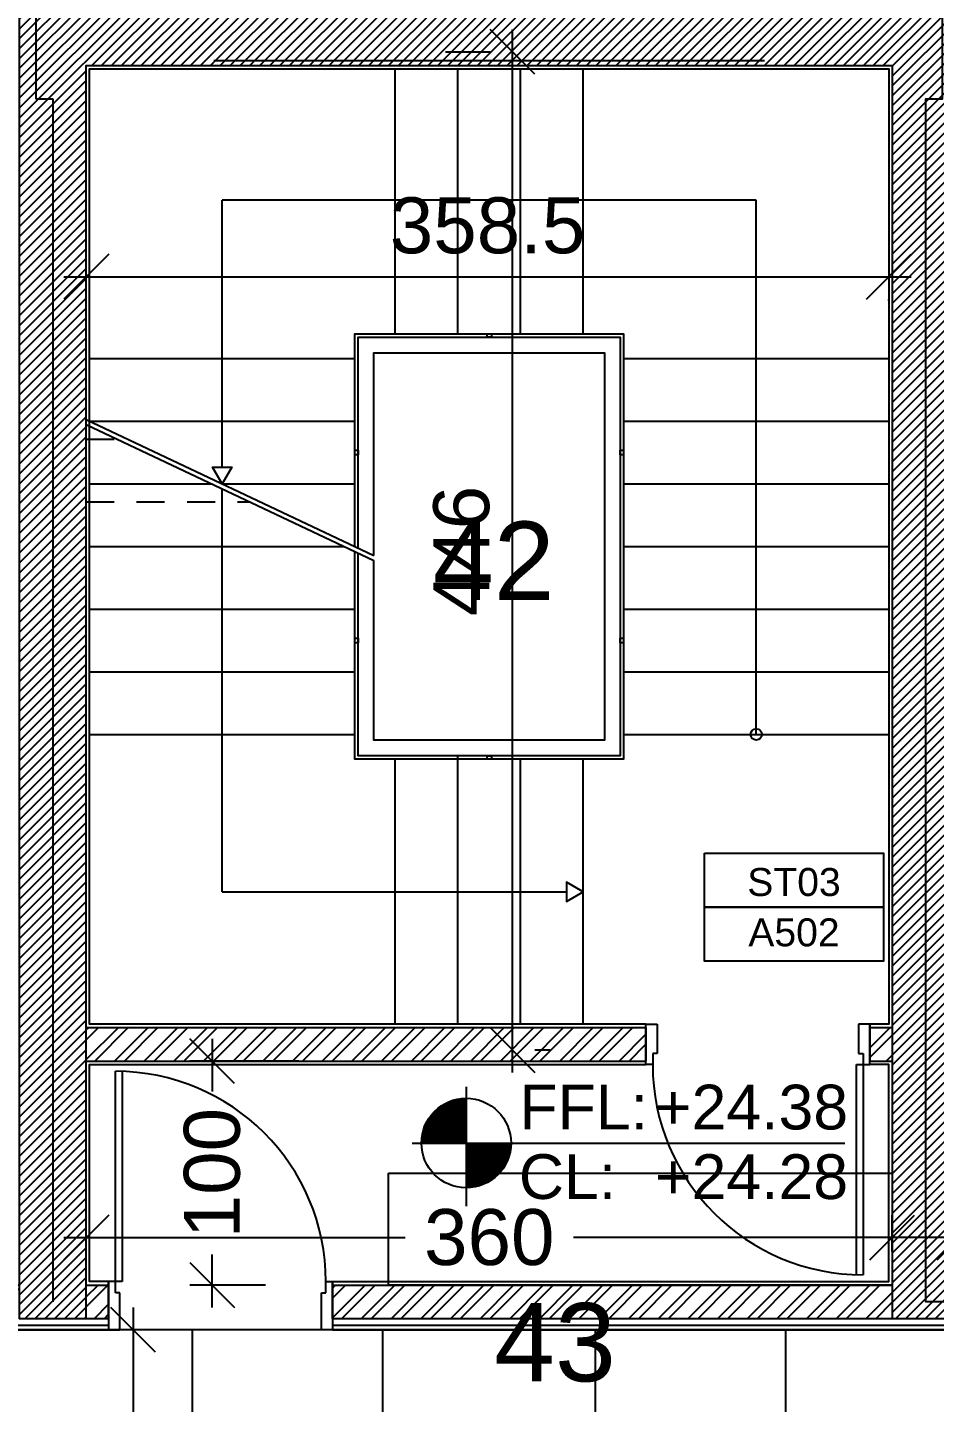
# Model space of a CAD drawing. Extents: x -1.7 to 46.3, y -159.8 to -77.2.
# Drawn here: x 11.62 to 15.67, y -127.46 to -121.32 of the extents above; entities that cross this region are included whole.
import ezdxf
from ezdxf.enums import TextEntityAlignment as Align

# ---------------------------------------------------------------- set-up
doc = ezdxf.new("R2010")
doc.units = 0
doc.header["$MEASUREMENT"] = 0
doc.header["$PDMODE"] = 35
doc.header["$PDSIZE"] = 0.3
doc.linetypes.add('HIDDEN2', pattern=[0.1875, 0.125, -0.0625])
doc.layers.get('0').update_dxf_attribs({"linetype": 'CONTINUOUS'})
doc.layers.get('DEFPOINTS').update_dxf_attribs({"linetype": 'CONTINUOUS'})
for name, color, linetype in [('A-ANNO-LEVL', 3, 'CONTINUOUS'), ('A-ANNO-STR-TAG', 7, 'CONTINUOUS'), ('A-AREAS', 6, 'CONTINUOUS'), ('A-AREAS-TXT', 6, 'CONTINUOUS'), ('a-dim', 3, 'CONTINUOUS'), ('A-DOORS', 1, 'CONTINUOUS'), ('A-FLOR-HRAL', 15, 'CONTINUOUS'), ('A-FLOR-STRS', 40, 'CONTINUOUS'), ('A-FLOR-STRS-ARO', 1, 'CONTINUOUS'), ('A-HATCH-CONC', 8, 'CONTINUOUS'), ('A-HATCH-WALL', 8, 'CONTINUOUS'), ('A-NOMENCLATURE', 3, 'CONTINUOUS'), ('A-PLASTER', 8, 'CONTINUOUS'), ('A-PORTE', 1, 'CONTINUOUS'), ('A-proj-marble', 137, 'CONTINUOUS'), ('A-PROJ1H', 9, 'HIDDEN2'), ('A-sect-marble', 1, 'CONTINUOUS'), ('A-WALL', 4, 'CONTINUOUS'), ('dr', 250, 'CONTINUOUS'), ('hh', 254, 'CONTINUOUS'), ('l', 7, 'CONTINUOUS'), ('S-2ND-3RD-4-5-6TH$0$A-STR 2-3-4-5-6', 2, 'CONTINUOUS'), ('str', 6, 'CONTINUOUS'), ('w', 4, 'CONTINUOUS')]:
    doc.layers.add(name, color=color, linetype=linetype)
doc.styles.add('A100-STEXT', font='ARIAL.TTF', dxfattribs={"height": 0.25})
doc.styles.add('BLOCK', font='ARIAL.TTF', dxfattribs={"width": 0.8, "height": 0.25})
doc.dimstyles.new('A100-DIM', dxfattribs={"dimtxt": 0.25, "dimasz": 0.2, "dimexe": 0.1, "dimexo": 0.3, "dimgap": 0.1, "dimtad": 1, "dimlfac": 100, "dimrnd": 0.5, "dimdsep": 46, "dimtxsty": 'A100-STEXT', "dimblk1": 'OBLIQUE', "dimblk2": 'OBLIQUE', "dimsah": 1, "dimcen": -0.05, "dimdle": 0.1, "dimclrd": 15, "dimclre": 15, "dimclrt": 256, "dimadec": 0, "dimazin": 0, "dimtfac": 0.28, "dimtix": 1, "dimtmove": 2, "dimatfit": 3, "dimldrblk": 'OBLIQUE', "dimfxl": 0, "dimtolj": 1, "dimarcsym": 0})
pattern_1 = [(45, (-4e-09, -138.73489), (-0.06629126, 0.06629126), []), (45, (0.04419, -138.73489), (-0.06629126, 0.06629126), [])]

# ---------------------------------------------------------------- blocks, each defined once
blk = doc.blocks.new('ST_TAG')
at = {"color": 7}
for points in [[(-0.008, 0.00482), (0.008, 0.00482), (0.008, 0), (-0.008, 0)], [(-0.008, 0), (0.008, 0), (0.008, -0.00482), (-0.008, -0.00482)]]:
    blk.add_lwpolyline(points, close=True, dxfattribs=at)
at = {"color": 7, "style": 'BLOCK'}
blk.add_attdef('ST', text='', height=0.0025, dxfattribs=at).set_placement((0, 0.00225), align=Align.MIDDLE)
blk.add_attdef('DWG', text='', height=0.0025, rotation=360, dxfattribs=at).set_placement((0, -0.00225), align=Align.MIDDLE)
blk = doc.blocks.new('_OBLIQUE')
at = {"color": 0, "linetype": 'ByBlock'}
blk.add_line((-0.5, -0.5), (0.5, 0.5), dxfattribs=at)
blk = doc.blocks.new('*D64')
at = {"layer": 'a-dim', "color": 15, "lineweight": -2}
for p, q in [((11.8784, -126.7857), (11.8784, -126.6232)), ((15.4784, -126.7857), (15.4784, -126.6232)), ((11.7784, -126.7232), (13.3027, -126.7232)), ((15.5784, -126.7232), (14.054, -126.7232))]:
    blk.add_line(p, q, dxfattribs=at)
at = {"layer": 'DEFPOINTS', "color": 0}
for p in [(15.4784, -126.7232), (11.8784, -127.0857), (15.4784, -127.0857)]:
    blk.add_point(p, dxfattribs=at)
at = {"layer": 'a-dim', "color": 15, "lineweight": -2, "xscale": 0.2, "yscale": 0.2, "zscale": 0.2, "rotation": 180}
blk.add_blockref('_OBLIQUE', (11.8784, -126.7232), dxfattribs=at)
at = {"layer": 'a-dim', "color": 15, "lineweight": -2, "xscale": 0.2, "yscale": 0.2, "zscale": 0.2}
blk.add_blockref('_OBLIQUE', (15.4784, -126.7232), dxfattribs=at)
at = {"layer": 'a-dim', "insert": (13.6784, -126.7232), "char_height": 0.25, "attachment_point": 5, "style": 'A100-STEXT'}
blk.add_mtext('\\A1;360', dxfattribs=at)
blk = doc.blocks.new('*D65')
at = {"layer": 'a-dim', "color": 15, "lineweight": -2}
for p, q in [((15.7784, -126.7857), (15.7784, -126.6232)), ((15.7784, -126.7232), (15.5784, -126.7232)), ((15.7784, -126.7232), (16.2784, -126.7232)), ((16.2784, -126.7232), (16.4784, -126.7232)), ((16.2784, -126.7857), (16.2784, -126.8232))]:
    blk.add_line(p, q, dxfattribs=at)
at = {"layer": 'DEFPOINTS', "color": 0}
for p in [(16.2784, -126.4857), (16.2784, -126.7232), (15.7784, -127.0857)]:
    blk.add_point(p, dxfattribs=at)
at = {"layer": 'a-dim', "color": 15, "lineweight": -2, "xscale": 0.2, "yscale": 0.2, "zscale": 0.2}
blk.add_blockref('_OBLIQUE', (15.7784, -126.7232), dxfattribs=at)
at = {"layer": 'a-dim', "color": 15, "lineweight": -2, "xscale": 0.2, "yscale": 0.2, "zscale": 0.2, "rotation": 180}
blk.add_blockref('_OBLIQUE', (16.2784, -126.7232), dxfattribs=at)
at = {"layer": 'a-dim', "insert": (16.0284, -126.4956), "char_height": 0.25, "attachment_point": 5, "style": 'A100-STEXT'}
blk.add_mtext('\\A1;50', dxfattribs=at)
blk = doc.blocks.new('*D93')
at = {"layer": 'a-dim', "color": 15, "lineweight": -2}
for p, q in [((12.4409, -125.8357), (12.4409, -126.0717)), ((12.8284, -125.9357), (12.3409, -125.9357)), ((12.4409, -127.0357), (12.4409, -126.7997)), ((12.6784, -126.9357), (12.3409, -126.9357))]:
    blk.add_line(p, q, dxfattribs=at)
at = {"layer": 'DEFPOINTS', "color": 0}
for p in [(12.4409, -125.9357), (13.1284, -125.9357), (12.9784, -126.9357)]:
    blk.add_point(p, dxfattribs=at)
at = {"layer": 'a-dim', "color": 15, "lineweight": -2, "xscale": 0.2, "yscale": 0.2, "zscale": 0.2}
for p, rotation in [((12.4409, -125.9357), 90), ((12.4409, -126.9357), 270)]:
    blk.add_blockref('_OBLIQUE', p, dxfattribs=dict(at, rotation=rotation))
at = {"layer": 'a-dim', "insert": (12.4409, -126.4357), "char_height": 0.25, "attachment_point": 5, "rotation": 90, "style": 'A100-STEXT'}
blk.add_mtext('\\A1;100', dxfattribs=at)
blk = doc.blocks.new('P100E21.5D')
at = {"layer": 'A-PORTE'}
for p, q in [((0.03, 0.215), (0.03, 1.155)), ((0.06, 1.155), (0.06, 0.215)), ((0.03, 0.215), (0, 0.215)), ((0, 0.215), (0, 0)), ((0.06, 0.215), (0.02, 0.215)), ((0.03, 0.165), (0.03, 0.215)), ((0.97, 0.215), (1, 0.215)), ((0.97, 0.165), (0.97, 0.215)), ((1, 0.215), (1, 0)), ((0.05, 0.165), (0.03, 0.165)), ((0.05, 0), (0.05, 0.165)), ((0.95, 0), (0.95, 0.165)), ((0.95, 0.165), (0.97, 0.165)), ((0, 0), (0.05, 0)), ((1, 0), (0.95, 0))]:
    blk.add_line(p, q, dxfattribs=at)
blk.add_arc((0.03, 0.215), 0.94, 0, 90, dxfattribs=at)
blk = doc.blocks.new('*D172')
at = {"layer": 'a-dim', "color": 15, "lineweight": -2}
for p, q in [((11.7784, -122.43), (15.5634, -122.43)), ((11.8784, -122.5367), (11.8784, -122.53)), ((15.4634, -122.5367), (15.4634, -122.53))]:
    blk.add_line(p, q, dxfattribs=at)
at = {"layer": 'DEFPOINTS', "color": 0}
for p in [(11.8784, -122.2367), (15.4634, -122.2367), (15.4634, -122.43)]:
    blk.add_point(p, dxfattribs=at)
at = {"layer": 'a-dim', "color": 15, "lineweight": -2, "xscale": 0.2, "yscale": 0.2, "zscale": 0.2}
for p, rotation in [((11.8784, -122.43), 179.9999999999283), ((15.4634, -122.43), 359.9999999999284)]:
    blk.add_blockref('_OBLIQUE', p, dxfattribs=dict(at, rotation=rotation))
at = {"layer": 'a-dim', "insert": (13.6709, -122.2023), "char_height": 0.25, "attachment_point": 5, "style": 'A100-STEXT'}
blk.add_mtext('\\A1;358.5', dxfattribs=at)
blk = doc.blocks.new('*D173')
at = {"layer": 'a-dim', "color": 15, "lineweight": -2}
for p, q in [((13.7825, -125.9857), (13.7825, -121.3256)), ((13.4825, -121.4256), (13.6825, -121.4256)), ((13.9505, -125.8857), (13.8825, -125.8857))]:
    blk.add_line(p, q, dxfattribs=at)
at = {"layer": 'DEFPOINTS', "color": 0}
for p in [(13.7825, -121.4256), (13.7825, -121.4256), (13.6505, -125.8857)]:
    blk.add_point(p, dxfattribs=at)
at = {"layer": 'a-dim', "color": 15, "lineweight": -2, "xscale": 0.2, "yscale": 0.2, "zscale": 0.2}
for p, rotation in [((13.7825, -121.4256), 90), ((13.7825, -125.8857), 270)]:
    blk.add_blockref('_OBLIQUE', p, dxfattribs=dict(at, rotation=rotation))
at = {"layer": 'a-dim', "insert": (13.5549, -123.6556), "char_height": 0.25, "attachment_point": 5, "rotation": 90, "style": 'A100-STEXT'}
blk.add_mtext('\\A1;446', dxfattribs=at)
blk = doc.blocks.new('*D180')
at = {"layer": 'a-dim', "color": 15, "lineweight": -2}
for p, q in [((12.0879, -127.0357), (12.0879, -128.7857)), ((12.3034, -127.1357), (12.1879, -127.1357)), ((12.3034, -128.6857), (12.1879, -128.6857))]:
    blk.add_line(p, q, dxfattribs=at)
at = {"layer": 'DEFPOINTS', "color": 0}
for p in [(12.0034, -127.1357), (12.0034, -128.6857), (12.0879, -128.6857)]:
    blk.add_point(p, dxfattribs=at)
at = {"layer": 'a-dim', "color": 15, "lineweight": -2, "xscale": 0.2, "yscale": 0.2, "zscale": 0.2}
for p, rotation in [((12.0879, -127.1357), 90), ((12.0879, -128.6857), 270)]:
    blk.add_blockref('_OBLIQUE', p, dxfattribs=dict(at, rotation=rotation))
at = {"layer": 'a-dim', "insert": (11.8603, -127.9107), "char_height": 0.25, "attachment_point": 5, "rotation": 90, "style": 'A100-STEXT'}
blk.add_mtext('\\A1;155', dxfattribs=at)
blk = doc.blocks.new('LVTAG_P')
for p, q in [((0, 0.003136), (0, -0.003532)), ((-0.003011, 0), (0.021132, 0))]:
    blk.add_line(p, q)
at = {"const_width": 0.0025}
for points in [[(0, 0.00125, 0.414214), (-0.00125, 0, 1)], [(0, -0.00125, 0.414214), (0.00125, 0, 1)]]:
    blk.add_lwpolyline(points, format="xyb", dxfattribs=at)
blk.add_circle((0, 0), 0.0025)
at = {"style": 'BLOCK'}
for s, p in [('FFL:', (0.00297, 0.000756)), ('CL:', (0.002938, -0.003124))]:
    blk.add_text(s, height=0.0025, dxfattribs=at).set_placement(p)
for p in [(0.010543, 0.000759), (0.010543, -0.003129)]:
    blk.add_attdef('+00.00', p, '', height=0.0025, dxfattribs=at)
blk = doc.blocks.new('A$C62DF07DB')
for p, q in [((0.03, 0.215), (0.03, 1.155)), ((0.06, 1.155), (0.06, 0.215)), ((0.03, 0.215), (0, 0.215)), ((0, 0.215), (0, 0)), ((0.06, 0.215), (0.02, 0.215)), ((0.03, 0.165), (0.03, 0.215)), ((0.97, 0.215), (1, 0.215)), ((0.97, 0.165), (0.97, 0.215)), ((1, 0.215), (1, 0)), ((0.05, 0.165), (0.03, 0.165)), ((0.05, 0), (0.05, 0.165)), ((0.95, 0), (0.95, 0.165)), ((0.95, 0.165), (0.97, 0.165)), ((0, 0), (0.05, 0)), ((1, 0), (0.95, 0))]:
    blk.add_line(p, q)
blk.add_arc((0.03, 0.215), 0.94, 0, 90)
blk = doc.blocks.new('A$C0CBC284E')
for p, q in [((0, 1.12), (0.05, 1.12)), ((0, 0.94), (0, 1.12)), ((0.05, 1.12), (0.05, 0.99)), ((1, 1.12), (0.95, 1.12)), ((0.95, 1.12), (0.95, 0.99)), ((1, 0.94), (1, 1.12)), ((0.03, 0.99), (0.03, 0.94)), ((0.05, 0.99), (0.03, 0.99)), ((0.95, 0.99), (0.97, 0.99)), ((0.97, 0.99), (0.97, 0.94)), ((0.03, 0.94), (0, 0.94)), ((0.94, 0), (0.94, 0.94)), ((0.94, 0.94), (0.98, 0.94)), ((0.97, 0.94), (0.97, 0)), ((0.97, 0.94), (1, 0.94))]:
    blk.add_line(p, q)
blk.add_arc((0.97, 0.94), 0.94, 180, 270)

msp = doc.modelspace()

# ---------------------------------------------------------------- hatches: boundary and pattern name
at = {"layer": 'A-HATCH-CONC'}
h = msp.add_hatch(dxfattribs=at)
h.set_pattern_fill('ANSI31', color=256, scale=0.25, style=0)
h.set_pattern_definition([(45, (8e-11, -138.735676), (-0.022097087, 0.022097087), [])])
h.paths.add_polyline_path([(15.77837, -119.45568), (15.47837, -119.45568), (15.47837, -121.18568), (11.87837, -121.18568), (11.87837, -119.45568), (11.57837, -119.45568), (11.57837, -127.08568), (11.87837, -127.08568), (11.87837, -121.48568), (15.47837, -121.48568), (15.47837, -127.08568), (15.77837, -127.08568)])
at = {"layer": 'A-HATCH-WALL'}
h = msp.add_hatch(dxfattribs=at)
h.set_pattern_fill('ANSI32', color=256, scale=0.25, style=0)
h.set_pattern_definition(pattern_1)
h.paths.add_polyline_path([(14.37837, -125.78489), (11.87837, -125.78489), (11.87837, -125.93489), (14.37837, -125.93489)])
h = msp.add_hatch(dxfattribs=at)
h.set_pattern_fill('ANSI32', color=256, scale=0.25, style=0)
h.set_pattern_definition(pattern_1)
h.paths.add_polyline_path([(15.47837, -125.78489), (15.37837, -125.78489), (15.37837, -125.93489), (15.47837, -125.93489)])
h = msp.add_hatch(dxfattribs=at)
h.set_pattern_fill('ANSI32', color=256, scale=0.25, style=0)
h.set_pattern_definition(pattern_1)
h.paths.add_polyline_path([(11.97837, -126.93489), (11.87837, -126.93489), (11.87837, -127.08489), (11.97837, -127.08489)])
h = msp.add_hatch(dxfattribs=at)
h.set_pattern_fill('ANSI32', color=256, scale=0.25, style=0)
h.set_pattern_definition(pattern_1)
h.paths.add_polyline_path([(15.47837, -126.93489), (12.97837, -126.93489), (12.97837, -127.08489), (15.47837, -127.08489)])

# ---------------------------------------------------------------- linework, layer by layer
at = {"layer": 'A-AREAS'}
for p, q in [((11.65337, -120.41068), (11.65337, -121.63568)), ((11.65337, -121.63568), (11.72837, -121.63568)), ((11.72837, -121.63568), (11.72837, -127.01068))]:
    msp.add_line(p, q, dxfattribs=at)
msp.add_lwpolyline([(13.67837, -116.13948), (15.84837, -116.13948), (15.84837, -117.98568), (23.49837, -117.98568), (23.49837, -120.06568), (27.32837, -120.06568), (27.32837, -135.23568), (25.32362, -135.23568), (23.05837, -134.92678), (23.05837, -133.30568), (15.84837, -133.30568), (15.84837, -135.23568), (13.67837, -135.23568), (13.67837, -131.03568), (15.62837, -131.03568), (15.62837, -128.91068), (16.85337, -128.91068), (16.85337, -127.01068), (15.62837, -127.01068), (15.62837, -121.63568), (15.70337, -121.63568), (15.70337, -120.41068), (13.67837, -120.41068)], close=True, dxfattribs=at)
at = {"layer": 'A-AREAS', "color": 30}
msp.add_lwpolyline([(13.22837, -126.43568), (15.47837, -126.43568), (15.47837, -126.93568), (13.22837, -126.93568)], close=True, dxfattribs=at)
at = {"layer": 'A-FLOR-HRAL'}
for p, q in [((11.87837, -123.06859), (13.16337, -123.67584)), ((11.87837, -123.06859), (13.16337, -123.67584)), ((11.87837, -123.09072), (13.16337, -123.69798)), ((11.87837, -123.09072), (13.16337, -123.69798))]:
    msp.add_line(p, q, dxfattribs=at)
for points in [[(13.07837, -123.63568), (13.07837, -122.68568), (14.27837, -122.68568), (14.27837, -124.58568), (13.07837, -124.58568), (13.07837, -123.65781)], [(13.07837, -123.63568), (13.07837, -122.68568), (14.27837, -122.68568), (14.27837, -124.58568), (13.07837, -124.58568), (13.07837, -123.65781)], [(13.09337, -123.64276), (13.09337, -122.70068), (14.26337, -122.70068), (14.26337, -124.57068), (13.09337, -124.57068), (13.09337, -123.6649)], [(13.09337, -123.64276), (13.09337, -122.70068), (14.26337, -122.70068), (14.26337, -124.57068), (13.09337, -124.57068), (13.09337, -123.6649)], [(13.16337, -123.67584), (13.16337, -122.77068), (14.19337, -122.77068), (14.19337, -124.50068), (13.16337, -124.50068), (13.16337, -123.69798)], [(13.16337, -123.67584), (13.16337, -122.77068), (14.19337, -122.77068), (14.19337, -124.50068), (13.16337, -124.50068), (13.16337, -123.69798)]]:
    msp.add_lwpolyline(points, dxfattribs=at)
for points in [[(13.68837, -122.70068), (13.66837, -122.70068), (13.66837, -122.68568), (13.68837, -122.68568)], [(13.68837, -122.70068), (13.66837, -122.70068), (13.66837, -122.68568), (13.68837, -122.68568)], [(13.07837, -123.22568), (13.07837, -123.20568), (13.09337, -123.20568), (13.09337, -123.22568)], [(13.07837, -123.22568), (13.07837, -123.20568), (13.09337, -123.20568), (13.09337, -123.22568)], [(14.26337, -123.22568), (14.26337, -123.20568), (14.27837, -123.20568), (14.27837, -123.22568)], [(14.26337, -123.22568), (14.26337, -123.20568), (14.27837, -123.20568), (14.27837, -123.22568)], [(13.07837, -124.06568), (13.07837, -124.04568), (13.09337, -124.04568), (13.09337, -124.06568)], [(13.07837, -124.06568), (13.07837, -124.04568), (13.09337, -124.04568), (13.09337, -124.06568)], [(14.26337, -124.06568), (14.26337, -124.04568), (14.27837, -124.04568), (14.27837, -124.06568)], [(14.26337, -124.06568), (14.26337, -124.04568), (14.27837, -124.04568), (14.27837, -124.06568)], [(13.68837, -124.58568), (13.66837, -124.58568), (13.66837, -124.57068), (13.68837, -124.57068)], [(13.68837, -124.58568), (13.66837, -124.58568), (13.66837, -124.57068), (13.68837, -124.57068)]]:
    msp.add_lwpolyline(points, close=True, dxfattribs=at)
at = {"layer": 'A-FLOR-STRS'}
for p, q in [((13.25837, -122.68568), (13.25837, -121.50068)), ((13.53837, -122.68568), (13.53837, -121.50068)), ((13.81837, -122.68568), (13.81837, -121.50068)), ((14.09837, -122.68568), (14.09837, -121.50068)), ((11.89337, -122.79568), (13.07837, -122.79568)), ((14.27837, -122.79568), (15.46337, -122.79568)), ((11.89337, -123.07568), (13.07837, -123.07568)), ((14.27837, -123.07568), (15.46337, -123.07568)), ((11.89337, -123.35568), (12.43903, -123.35568)), ((12.48587, -123.35568), (13.07837, -123.35568)), ((14.27837, -123.35568), (15.46337, -123.35568)), ((11.89337, -123.63568), (13.03153, -123.63568)), ((14.27837, -123.63568), (15.46337, -123.63568)), ((11.89337, -123.91568), (13.07837, -123.91568)), ((14.27837, -123.91568), (15.46337, -123.91568)), ((11.89337, -124.19568), (13.07837, -124.19568)), ((14.27837, -124.19568), (15.46337, -124.19568)), ((11.89337, -124.47568), (13.07837, -124.47568)), ((14.27837, -124.47568), (15.46337, -124.47568)), ((13.25837, -125.77068), (13.25837, -124.58568)), ((13.53837, -125.77068), (13.53837, -124.57568)), ((13.81837, -125.77068), (13.81837, -124.58568)), ((14.09837, -125.77068), (14.09837, -124.58568))]:
    msp.add_line(p, q, dxfattribs=at)
at = {"layer": 'A-FLOR-STRS-ARO'}
for p, q in [((14.87087, -122.08818), (12.48587, -122.08818)), ((12.48587, -123.28068), (12.48587, -122.08818)), ((14.87087, -124.47568), (14.87087, -122.08818)), ((12.48587, -125.17818), (12.48587, -123.37781)), ((12.48587, -125.17818), (14.02337, -125.17818))]:
    msp.add_line(p, q, dxfattribs=at)
for points in [[(12.48587, -123.35568), (12.44257, -123.28068), (12.52917, -123.28068)], [(14.09837, -125.17818), (14.02337, -125.13487), (14.02337, -125.22148)]]:
    msp.add_lwpolyline(points, close=True, dxfattribs=at)
msp.add_circle((14.87087, -124.47568), 0.025, dxfattribs=at)
at = {"layer": 'A-NOMENCLATURE'}
msp.add_line((14.90837, -121.46568), (12.44837, -121.46568), dxfattribs=at)
at = {"layer": 'A-PLASTER'}
for points in [[(14.37837, -125.78568), (14.37837, -125.77068), (11.89337, -125.77068), (11.89337, -121.50068), (15.46337, -121.50068), (15.46337, -125.77068), (15.37837, -125.77068), (15.37837, -125.78568)], [(14.37837, -125.78568), (14.37837, -125.77068), (11.89337, -125.77068), (11.89337, -121.50068), (15.46337, -121.50068), (15.46337, -125.77068), (15.37837, -125.77068), (15.37837, -125.78568)], [(11.97837, -126.93568), (11.97837, -126.92068), (11.89337, -126.92068), (11.89337, -125.95068), (14.37837, -125.95068), (14.37837, -125.93568)], [(11.97837, -126.93568), (11.97837, -126.92068), (11.89337, -126.92068), (11.89337, -125.95068), (14.37837, -125.95068), (14.37837, -125.93568)], [(12.97837, -126.93568), (12.97837, -126.92068), (15.46337, -126.92068), (15.46337, -125.95068), (15.37837, -125.95068), (15.37837, -125.93568)], [(12.97837, -126.93568), (12.97837, -126.92068), (15.46337, -126.92068), (15.46337, -125.95068), (15.37837, -125.95068), (15.37837, -125.93568)]]:
    msp.add_lwpolyline(points, dxfattribs=at)
at = {"layer": 'A-proj-marble'}
for p, q in [((12.35337, -128.68568), (12.35337, -127.13568)), ((13.20337, -128.68568), (13.20337, -127.13568)), ((14.15337, -128.68568), (14.15337, -127.13568)), ((15.00337, -128.68568), (15.00337, -127.13568))]:
    msp.add_line(p, q, dxfattribs=at)
msp.add_lwpolyline([(11.52837, -128.68568), (15.82837, -128.68568), (15.82837, -127.13568), (11.52837, -127.13568)], close=True, dxfattribs=at)
at = {"layer": 'A-PROJ1H'}
for p, q in [((11.87837, -123.15568), (12.01582, -123.15568)), ((11.87837, -123.43568), (12.60832, -123.43568))]:
    msp.add_line(p, q, dxfattribs=at)
at = {"layer": 'A-sect-marble'}
for points in [[(11.57837, -126.93568), (11.52837, -126.93568), (11.52837, -127.13568), (11.97837, -127.13568)], [(12.97837, -127.13568), (15.82837, -127.13568), (15.82837, -126.93568), (15.77837, -126.93568)], [(11.57837, -126.95568), (11.54837, -126.95568), (11.54837, -127.11568), (11.97837, -127.11568)], [(12.97837, -127.11568), (15.80837, -127.11568), (15.80837, -126.95568), (15.77837, -126.95568)]]:
    msp.add_lwpolyline(points, dxfattribs=at)
at = {"layer": 'A-WALL'}
for p, q in [((11.87837, -125.78568), (14.37837, -125.78568)), ((14.37837, -125.78568), (14.37837, -125.93568)), ((15.37837, -125.78568), (15.47837, -125.78568)), ((15.37837, -125.78568), (15.37837, -125.93568)), ((11.87837, -125.93568), (14.37837, -125.93568)), ((11.87837, -125.93568), (14.37837, -125.93568)), ((15.37837, -125.93568), (15.47837, -125.93568)), ((11.87837, -126.93568), (11.97837, -126.93568)), ((11.97837, -127.08568), (11.97837, -126.93568)), ((12.97837, -127.08568), (12.97837, -126.93568)), ((12.97837, -126.93568), (15.47837, -126.93568)), ((11.87837, -127.08568), (11.97837, -127.08568)), ((12.97837, -127.08568), (15.47837, -127.08568)), ((12.97837, -127.08568), (15.47837, -127.08568))]:
    msp.add_line(p, q, dxfattribs=at)
at = {"layer": 'hh'}
for p, q in [((14.87087, -122.08818), (12.48587, -122.08818)), ((12.48587, -123.28068), (12.48587, -122.08818)), ((14.87087, -124.47568), (14.87087, -122.08818)), ((12.48587, -125.17818), (12.48587, -123.37781)), ((12.48587, -125.17818), (14.02337, -125.17818))]:
    msp.add_line(p, q, dxfattribs=at)
for points in [[(12.48587, -123.35568), (12.44257, -123.28068), (12.52917, -123.28068)], [(14.09837, -125.17818), (14.02337, -125.13487), (14.02337, -125.22148)]]:
    msp.add_lwpolyline(points, close=True, dxfattribs=at)
msp.add_circle((14.87087, -124.47568), 0.025, dxfattribs=at)
at = {"layer": 'l'}
for p, q in [((13.25837, -122.68568), (13.25837, -121.50068)), ((13.53837, -122.68568), (13.53837, -121.50068)), ((13.81837, -122.68568), (13.81837, -121.50068)), ((14.09837, -122.68568), (14.09837, -121.50068)), ((11.89337, -122.79568), (13.07837, -122.79568)), ((14.27837, -122.79568), (15.46337, -122.79568)), ((11.89337, -123.07568), (13.07837, -123.07568)), ((14.27837, -123.07568), (15.46337, -123.07568)), ((11.89337, -123.35568), (12.43903, -123.35568)), ((12.48587, -123.35568), (13.07837, -123.35568)), ((14.27837, -123.35568), (15.46337, -123.35568)), ((11.89337, -123.63568), (13.03153, -123.63568)), ((14.27837, -123.63568), (15.46337, -123.63568)), ((11.89337, -123.91568), (13.07837, -123.91568)), ((14.27837, -123.91568), (15.46337, -123.91568)), ((11.89337, -124.19568), (13.07837, -124.19568)), ((14.27837, -124.19568), (15.46337, -124.19568)), ((11.89337, -124.47568), (13.07837, -124.47568)), ((14.27837, -124.47568), (15.46337, -124.47568)), ((13.25837, -125.77068), (13.25837, -124.58568)), ((13.53837, -125.77068), (13.53837, -124.57568)), ((13.81837, -125.77068), (13.81837, -124.58568)), ((14.09837, -125.77068), (14.09837, -124.58568))]:
    msp.add_line(p, q, dxfattribs=at)
for points in [[(11.57837, -126.93568), (11.52837, -126.93568), (11.52837, -127.13568), (11.97837, -127.13568)], [(11.57837, -126.95568), (11.54837, -126.95568), (11.54837, -127.11568), (11.97837, -127.11568)], [(12.97837, -127.11568), (15.47837, -127.11568)], [(12.97837, -127.13568), (15.47837, -127.13568)]]:
    msp.add_lwpolyline(points, dxfattribs=at)
at = {"layer": 'S-2ND-3RD-4-5-6TH$0$A-STR 2-3-4-5-6'}
msp.add_lwpolyline([(11.57837, -119.45568), (11.57837, -127.08568), (11.87837, -127.08568), (11.87837, -121.48568), (15.47837, -121.48568), (15.47837, -127.08568), (15.77837, -127.08568), (15.77837, -119.45568), (15.47837, -119.45568), (15.47837, -121.18568), (11.87837, -121.18568), (11.87837, -119.45568)], close=True, dxfattribs=at)
at = {"layer": 'str'}
msp.add_lwpolyline([(15.47837, -121.18568), (11.87837, -121.18568), (11.87837, -119.45568), (11.57837, -119.45568), (11.57837, -127.08568), (11.87837, -127.08568), (11.87837, -121.48568), (15.47837, -121.48568), (15.47837, -127.08568)], dxfattribs=at)
at = {"layer": 'w'}
for p, q in [((11.87837, -125.78568), (14.37837, -125.78568)), ((14.37837, -125.78568), (14.37837, -125.93568)), ((15.37837, -125.78568), (15.47837, -125.78568)), ((15.37837, -125.78568), (15.37837, -125.93568)), ((11.87837, -125.93568), (14.37837, -125.93568)), ((11.87837, -125.93568), (14.37837, -125.93568)), ((15.37837, -125.93568), (15.47837, -125.93568)), ((11.87837, -126.93568), (11.97837, -126.93568)), ((11.97837, -127.08568), (11.97837, -126.93568)), ((12.97837, -127.08568), (12.97837, -126.93568)), ((12.97837, -126.93568), (15.47837, -126.93568)), ((11.87837, -127.08568), (11.97837, -127.08568)), ((12.97837, -127.08568), (15.47837, -127.08568)), ((12.97837, -127.08568), (15.47837, -127.08568))]:
    msp.add_line(p, q, dxfattribs=at)

# ---------------------------------------------------------------- block references
at = {"layer": 'A-ANNO-LEVL'}
ref = msp.add_blockref('LVTAG_P', (13.57555, -126.30125), dxfattribs=dict(at, xscale=80, yscale=80, zscale=80))
ref.add_attrib('+00.00', '+24.38', (14.41896, -126.24055), dxfattribs={"layer": '0', "height": 0.2, "rotation": 360, "style": 'BLOCK'})
ref.add_attrib('+00.00', '+24.28', (14.41896, -126.55156), dxfattribs={"layer": '0', "height": 0.2, "rotation": 360, "style": 'BLOCK'})
at = {"layer": 'A-ANNO-STR-TAG', "xscale": 50, "yscale": 50, "zscale": 50}
msp.add_blockref('ST_TAG', (15.03946, -125.24731), dxfattribs=at).add_auto_attribs({'ST': 'ST03', 'DWG': 'A502'})
at = {"layer": 'A-DOORS'}
msp.add_blockref('P100E21.5D', (11.97837, -127.13568), dxfattribs=at)
at = {"layer": 'dr'}
for name, p in [('A$C0CBC284E', (14.37837, -126.89068)), ('A$C62DF07DB', (11.97837, -127.13568))]:
    msp.add_blockref(name, p, dxfattribs=at)

# ---------------------------------------------------------------- texts
at = {"layer": 'A-AREAS', "color": 30, "style": 'A100-STEXT'}
msp.add_text('43', height=0.35, dxfattribs=at).set_placement((13.97203, -127.36629), align=Align.CENTER)
at = {"layer": 'A-AREAS-TXT', "style": 'A100-STEXT'}
msp.add_text('42', height=0.35, dxfattribs=at).set_placement((13.69854, -123.87435), align=Align.CENTER)

# ---------------------------------------------------------------- dimensions: what is measured, and where the dimension line sits
at = {"layer": 'a-dim'}
for base, p1, p2, angle, picture, middle in [((13.78251, -121.42555), (13.65047, -125.88568), (13.78251, -121.42555), 90, '*D173', (13.55486, -123.65561)), ((15.46337, -122.42999), (11.87837, -122.23665), (15.46337, -122.23665), 180, '*D172', (13.67087, -122.20227))]:
    dim = msp.add_linear_dim(base=base, p1=p1, p2=p2, angle=angle, dimstyle='A100-DIM', dxfattribs=at)
    dim.commit()
    dim.dimension.update_dxf_attribs({"geometry": picture, "text_midpoint": middle})
dim = msp.add_linear_dim(base=(12.44092, -125.93568), p1=(12.97837, -126.93568), p2=(13.12837, -125.93568), angle=90, dimstyle='A100-DIM', dxfattribs=at)
dim.commit()
dim.dimension.update_dxf_attribs({"geometry": '*D93', "text_midpoint": (12.44092, -126.43568), "dimtype": 160})
dim = msp.add_linear_dim(base=(16.27837, -126.72321), p1=(15.77837, -127.08568), p2=(16.27837, -126.48568), dimstyle='A100-DIM', dxfattribs=at)
dim.commit()
dim.dimension.update_dxf_attribs({"geometry": '*D65', "text_midpoint": (16.02837, -126.49556)})
dim = msp.add_linear_dim(base=(15.47837, -126.72321), p1=(11.87837, -127.08568), p2=(15.47837, -127.08568), dimstyle='A100-DIM', dxfattribs=at)
dim.commit()
dim.dimension.update_dxf_attribs({"geometry": '*D64', "text_midpoint": (13.67837, -126.72321), "dimtype": 160})
dim = msp.add_aligned_dim(p1=(12.00337, -127.13568), p2=(12.00337, -128.68568), distance=0.08458, dimstyle='A100-DIM', dxfattribs=at)
dim.commit()
dim.dimension.update_dxf_attribs({"geometry": '*D180', "text_midpoint": (11.86031, -127.91068)})

doc.saveas('drawing.dxf')
